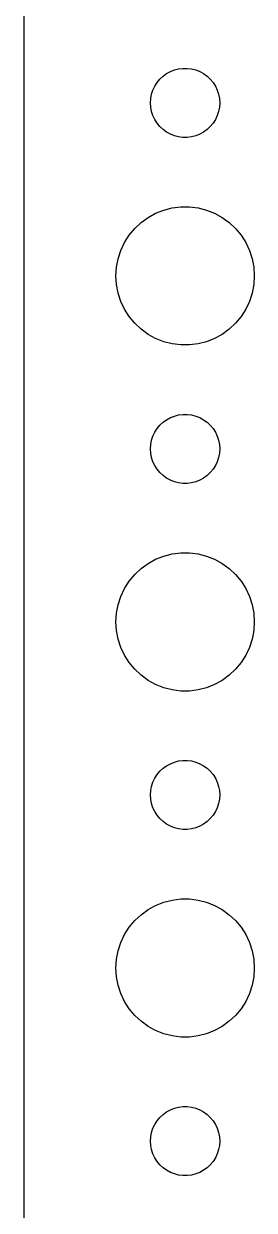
# Model space of a CAD drawing. Header units: metres. Extents: x -104 to 104, y -104 to 104.
# Drawn here: x -104.5 to -94.5, y -3 to 48.4 of the extents above; entities that cross this region are included whole.
import ezdxf

# ---------------------------------------------------------------- set-up
doc = ezdxf.new("R2010")
doc.units = ezdxf.units.M

msp = doc.modelspace()

# ---------------------------------------------------------------- linework, layer by layer
for p, q in [((-104.5, 99.5), (-104.5, -99.5)), ((-98.3037, 46.2665), (-98.1387, 46.3572)), ((-98.1387, 46.3572), (-97.9635, 46.4266)), ((-97.9635, 46.4266), (-97.7811, 46.4734)), ((-97.7811, 46.4734), (-97.5942, 46.497)), ((-97.5942, 46.497), (-97.4058, 46.497)), ((-97.4058, 46.497), (-97.2189, 46.4734)), ((-97.2189, 46.4734), (-97.0365, 46.4266)), ((-97.0365, 46.4266), (-96.8613, 46.3572)), ((-96.8613, 46.3572), (-96.6963, 46.2665)), ((-98.8145, 45.7226), (-98.7135, 45.8817)), ((-98.7135, 45.8817), (-98.5934, 46.0268)), ((-98.5934, 46.0268), (-98.4561, 46.1558)), ((-98.4561, 46.1558), (-98.3037, 46.2665)), ((-96.6963, 46.2665), (-96.5439, 46.1558)), ((-96.5439, 46.1558), (-96.4065, 46.0268)), ((-96.4065, 46.0268), (-96.2865, 45.8817)), ((-96.2865, 45.8817), (-96.1855, 45.7226)), ((-98.9882, 45.188), (-98.9529, 45.373)), ((-98.9529, 45.373), (-98.8947, 45.5522)), ((-98.8947, 45.5522), (-98.8145, 45.7226)), ((-96.1855, 45.7226), (-96.1053, 45.5522)), ((-96.1053, 45.5522), (-96.0471, 45.373)), ((-96.0471, 45.373), (-96.0118, 45.188)), ((-99, 45), (-98.9882, 45.188)), ((-98.9882, 44.812), (-99, 45)), ((-98.9529, 44.627), (-98.9882, 44.812)), ((-96.0118, 44.812), (-96.0471, 44.627)), ((-96.0118, 45.188), (-96, 45)), ((-96, 45), (-96.0118, 44.812)), ((-98.8947, 44.4478), (-98.9529, 44.627)), ((-98.8145, 44.2774), (-98.8947, 44.4478)), ((-98.7135, 44.1183), (-98.8145, 44.2774)), ((-96.1855, 44.2774), (-96.2865, 44.1183)), ((-96.1053, 44.4478), (-96.1855, 44.2774)), ((-96.0471, 44.627), (-96.1053, 44.4478)), ((-98.5934, 43.9732), (-98.7135, 44.1183)), ((-98.4561, 43.8442), (-98.5934, 43.9732)), ((-98.3037, 43.7335), (-98.4561, 43.8442)), ((-98.1387, 43.6428), (-98.3037, 43.7335)), ((-96.6963, 43.7335), (-96.8613, 43.6428)), ((-96.5439, 43.8442), (-96.6963, 43.7335)), ((-96.4065, 43.9732), (-96.5439, 43.8442)), ((-96.2865, 44.1183), (-96.4065, 43.9732)), ((-97.9635, 43.5734), (-98.1387, 43.6428)), ((-97.7811, 43.5266), (-97.9635, 43.5734)), ((-97.5942, 43.503), (-97.7811, 43.5266)), ((-97.4058, 43.503), (-97.5942, 43.503)), ((-97.2189, 43.5266), (-97.4058, 43.503)), ((-97.0365, 43.5734), (-97.2189, 43.5266)), ((-96.8613, 43.6428), (-97.0365, 43.5734)), ((-99.1075, 40.033), (-98.7773, 40.2145)), ((-98.7773, 40.2145), (-98.427, 40.3532)), ((-98.427, 40.3532), (-98.0621, 40.4469)), ((-98.0621, 40.4469), (-97.6884, 40.4941)), ((-97.6884, 40.4941), (-97.3116, 40.4941)), ((-97.3116, 40.4941), (-96.9379, 40.4469)), ((-96.9379, 40.4469), (-96.573, 40.3532)), ((-96.573, 40.3532), (-96.2227, 40.2145)), ((-96.2227, 40.2145), (-95.8925, 40.033)), ((-99.6869, 39.5536), (-99.4123, 39.8115)), ((-99.4123, 39.8115), (-99.1075, 40.033)), ((-95.8925, 40.033), (-95.5877, 39.8115)), ((-95.5877, 39.8115), (-95.3131, 39.5536)), ((-100.129, 38.9453), (-99.927, 39.2634)), ((-99.927, 39.2634), (-99.6869, 39.5536)), ((-95.3131, 39.5536), (-95.073, 39.2634)), ((-95.073, 39.2634), (-94.8711, 38.9453)), ((-100.406, 38.2461), (-100.289, 38.6044)), ((-100.289, 38.6044), (-100.129, 38.9453)), ((-94.8711, 38.9453), (-94.7107, 38.6044)), ((-94.7107, 38.6044), (-94.5943, 38.2461)), ((-100.476, 37.876), (-100.406, 38.2461)), ((-94.5943, 38.2461), (-94.5237, 37.876)), ((-100.5, 37.5), (-100.476, 37.876)), ((-94.5237, 37.876), (-94.5, 37.5)), ((-100.476, 37.124), (-100.5, 37.5)), ((-100.406, 36.7539), (-100.476, 37.124)), ((-94.5237, 37.124), (-94.5943, 36.7539)), ((-94.5, 37.5), (-94.5237, 37.124)), ((-100.289, 36.3956), (-100.406, 36.7539)), ((-94.5943, 36.7539), (-94.7107, 36.3956)), ((-100.129, 36.0547), (-100.289, 36.3956)), ((-99.927, 35.7366), (-100.129, 36.0547)), ((-94.8711, 36.0547), (-95.073, 35.7366)), ((-94.7107, 36.3956), (-94.8711, 36.0547)), ((-99.6869, 35.4464), (-99.927, 35.7366)), ((-95.073, 35.7366), (-95.3131, 35.4464)), ((-99.4123, 35.1885), (-99.6869, 35.4464)), ((-99.1075, 34.967), (-99.4123, 35.1885)), ((-95.5877, 35.1885), (-95.8925, 34.967)), ((-95.3131, 35.4464), (-95.5877, 35.1885)), ((-98.7773, 34.7855), (-99.1075, 34.967)), ((-98.427, 34.6468), (-98.7773, 34.7855)), ((-98.0621, 34.5531), (-98.427, 34.6468)), ((-97.6884, 34.5059), (-98.0621, 34.5531)), ((-97.3116, 34.5059), (-97.6884, 34.5059)), ((-96.9379, 34.5531), (-97.3116, 34.5059)), ((-96.573, 34.6468), (-96.9379, 34.5531)), ((-96.2227, 34.7855), (-96.573, 34.6468)), ((-95.8925, 34.967), (-96.2227, 34.7855)), ((-98.1387, 31.3572), (-97.9635, 31.4266)), ((-97.9635, 31.4266), (-97.7811, 31.4734)), ((-97.7811, 31.4734), (-97.5942, 31.497)), ((-97.5942, 31.497), (-97.4058, 31.497)), ((-97.4058, 31.497), (-97.2189, 31.4734)), ((-97.2189, 31.4734), (-97.0365, 31.4266)), ((-97.0365, 31.4266), (-96.8613, 31.3572)), ((-98.8145, 30.7226), (-98.7135, 30.8817)), ((-98.7135, 30.8817), (-98.5934, 31.0268)), ((-98.5934, 31.0268), (-98.4561, 31.1558)), ((-98.4561, 31.1558), (-98.3037, 31.2665)), ((-98.3037, 31.2665), (-98.1387, 31.3572)), ((-96.8613, 31.3572), (-96.6963, 31.2665)), ((-96.6963, 31.2665), (-96.5439, 31.1558)), ((-96.5439, 31.1558), (-96.4065, 31.0268)), ((-96.4065, 31.0268), (-96.2865, 30.8817)), ((-96.2865, 30.8817), (-96.1855, 30.7226)), ((-98.9882, 30.188), (-98.9529, 30.373)), ((-98.9529, 30.373), (-98.8947, 30.5522)), ((-98.8947, 30.5522), (-98.8145, 30.7226)), ((-96.1855, 30.7226), (-96.1053, 30.5522)), ((-96.1053, 30.5522), (-96.0471, 30.373)), ((-96.0471, 30.373), (-96.0118, 30.188)), ((-99, 30), (-98.9882, 30.188)), ((-98.9882, 29.812), (-99, 30)), ((-96.0118, 30.188), (-96, 30)), ((-96, 30), (-96.0118, 29.812)), ((-98.9529, 29.627), (-98.9882, 29.812)), ((-98.8947, 29.4478), (-98.9529, 29.627)), ((-98.8145, 29.2774), (-98.8947, 29.4478)), ((-96.1053, 29.4478), (-96.1855, 29.2774)), ((-96.0471, 29.627), (-96.1053, 29.4478)), ((-96.0118, 29.812), (-96.0471, 29.627)), ((-98.7135, 29.1183), (-98.8145, 29.2774)), ((-98.5934, 28.9732), (-98.7135, 29.1183)), ((-98.4561, 28.8442), (-98.5934, 28.9732)), ((-98.3037, 28.7335), (-98.4561, 28.8442)), ((-96.5439, 28.8442), (-96.6963, 28.7335)), ((-96.4065, 28.9732), (-96.5439, 28.8442)), ((-96.2865, 29.1183), (-96.4065, 28.9732)), ((-96.1855, 29.2774), (-96.2865, 29.1183)), ((-98.1387, 28.6427), (-98.3037, 28.7335)), ((-97.9635, 28.5734), (-98.1387, 28.6427)), ((-97.7811, 28.5266), (-97.9635, 28.5734)), ((-97.5942, 28.503), (-97.7811, 28.5266)), ((-97.4058, 28.503), (-97.5942, 28.503)), ((-97.2189, 28.5266), (-97.4058, 28.503)), ((-97.0365, 28.5734), (-97.2189, 28.5266)), ((-96.8613, 28.6427), (-97.0365, 28.5734)), ((-96.6963, 28.7335), (-96.8613, 28.6427)), ((-99.1075, 25.033), (-98.7773, 25.2145)), ((-98.7773, 25.2145), (-98.427, 25.3532)), ((-98.427, 25.3532), (-98.0621, 25.4469)), ((-98.0621, 25.4469), (-97.6884, 25.4941)), ((-97.6884, 25.4941), (-97.3116, 25.4941)), ((-97.3116, 25.4941), (-96.9379, 25.4469)), ((-96.9379, 25.4469), (-96.573, 25.3532)), ((-96.573, 25.3532), (-96.2227, 25.2145)), ((-96.2227, 25.2145), (-95.8925, 25.033)), ((-99.6869, 24.5536), (-99.4123, 24.8115)), ((-99.4123, 24.8115), (-99.1075, 25.033)), ((-95.8925, 25.033), (-95.5877, 24.8115)), ((-95.5877, 24.8115), (-95.3131, 24.5536)), ((-100.129, 23.9453), (-99.927, 24.2634)), ((-99.927, 24.2634), (-99.6869, 24.5536)), ((-95.3131, 24.5536), (-95.073, 24.2634)), ((-95.073, 24.2634), (-94.8711, 23.9453)), ((-100.289, 23.6044), (-100.129, 23.9453)), ((-94.8711, 23.9453), (-94.7107, 23.6044)), ((-100.476, 22.876), (-100.406, 23.2461)), ((-100.406, 23.2461), (-100.289, 23.6044)), ((-94.7107, 23.6044), (-94.5943, 23.2461)), ((-94.5943, 23.2461), (-94.5237, 22.876)), ((-100.5, 22.5), (-100.476, 22.876)), ((-94.5237, 22.876), (-94.5, 22.5)), ((-100.476, 22.124), (-100.5, 22.5)), ((-100.406, 21.7539), (-100.476, 22.124)), ((-94.5237, 22.124), (-94.5943, 21.7539)), ((-94.5, 22.5), (-94.5237, 22.124)), ((-100.289, 21.3956), (-100.406, 21.7539)), ((-94.5943, 21.7539), (-94.7107, 21.3956)), ((-100.129, 21.0547), (-100.289, 21.3956)), ((-94.7107, 21.3956), (-94.8711, 21.0547)), ((-99.927, 20.7366), (-100.129, 21.0547)), ((-99.6869, 20.4464), (-99.927, 20.7366)), ((-95.073, 20.7366), (-95.3131, 20.4464)), ((-94.8711, 21.0547), (-95.073, 20.7366)), ((-99.4123, 20.1884), (-99.6869, 20.4464)), ((-99.1075, 19.967), (-99.4123, 20.1884)), ((-95.5877, 20.1884), (-95.8925, 19.967)), ((-95.3131, 20.4464), (-95.5877, 20.1884)), ((-98.7773, 19.7855), (-99.1075, 19.967)), ((-98.427, 19.6468), (-98.7773, 19.7855)), ((-98.0621, 19.5531), (-98.427, 19.6468)), ((-97.6884, 19.5059), (-98.0621, 19.5531)), ((-96.9379, 19.5531), (-97.3116, 19.5059)), ((-96.573, 19.6468), (-96.9379, 19.5531)), ((-96.2227, 19.7855), (-96.573, 19.6468)), ((-95.8925, 19.967), (-96.2227, 19.7855)), ((-97.3116, 19.5059), (-97.6884, 19.5059)), ((-97.9635, 16.4266), (-97.7811, 16.4734)), ((-97.7811, 16.4734), (-97.5942, 16.497)), ((-97.5942, 16.497), (-97.4058, 16.497)), ((-97.4058, 16.497), (-97.2189, 16.4734)), ((-97.2189, 16.4734), (-97.0365, 16.4266)), ((-98.7135, 15.8817), (-98.5934, 16.0268)), ((-98.5934, 16.0268), (-98.4561, 16.1558)), ((-98.4561, 16.1558), (-98.3037, 16.2665)), ((-98.3037, 16.2665), (-98.1387, 16.3572)), ((-98.1387, 16.3572), (-97.9635, 16.4266)), ((-97.0365, 16.4266), (-96.8613, 16.3572)), ((-96.8613, 16.3572), (-96.6963, 16.2665)), ((-96.6963, 16.2665), (-96.5439, 16.1558)), ((-96.5439, 16.1558), (-96.4065, 16.0268)), ((-96.4065, 16.0268), (-96.2865, 15.8817)), ((-98.9529, 15.373), (-98.8947, 15.5522)), ((-98.8947, 15.5522), (-98.8145, 15.7226)), ((-98.8145, 15.7226), (-98.7135, 15.8817)), ((-96.2865, 15.8817), (-96.1855, 15.7226)), ((-96.1855, 15.7226), (-96.1053, 15.5522)), ((-96.1053, 15.5522), (-96.0471, 15.373)), ((-99, 15), (-98.9882, 15.188)), ((-98.9882, 14.812), (-99, 15)), ((-98.9882, 15.188), (-98.9529, 15.373)), ((-96.0471, 15.373), (-96.0118, 15.188)), ((-96.0118, 15.188), (-96, 15)), ((-96, 15), (-96.0118, 14.812)), ((-98.9529, 14.627), (-98.9882, 14.812)), ((-98.8947, 14.4478), (-98.9529, 14.627)), ((-98.8145, 14.2774), (-98.8947, 14.4478)), ((-96.1053, 14.4478), (-96.1855, 14.2774)), ((-96.0471, 14.627), (-96.1053, 14.4478)), ((-96.0118, 14.812), (-96.0471, 14.627)), ((-98.7135, 14.1183), (-98.8145, 14.2774)), ((-98.5934, 13.9732), (-98.7135, 14.1183)), ((-98.4561, 13.8442), (-98.5934, 13.9732)), ((-96.4065, 13.9732), (-96.5439, 13.8442)), ((-96.2865, 14.1183), (-96.4065, 13.9732)), ((-96.1855, 14.2774), (-96.2865, 14.1183)), ((-98.3037, 13.7335), (-98.4561, 13.8442)), ((-98.1387, 13.6427), (-98.3037, 13.7335)), ((-97.9635, 13.5734), (-98.1387, 13.6427)), ((-97.7811, 13.5266), (-97.9635, 13.5734)), ((-97.5942, 13.5029), (-97.7811, 13.5266)), ((-97.4058, 13.5029), (-97.5942, 13.5029)), ((-97.2189, 13.5266), (-97.4058, 13.5029)), ((-97.0365, 13.5734), (-97.2189, 13.5266)), ((-96.8613, 13.6427), (-97.0365, 13.5734)), ((-96.6963, 13.7335), (-96.8613, 13.6427)), ((-96.5439, 13.8442), (-96.6963, 13.7335)), ((-98.7773, 10.2145), (-98.427, 10.3532)), ((-98.427, 10.3532), (-98.0621, 10.4469)), ((-98.0621, 10.4469), (-97.6884, 10.4941)), ((-97.6884, 10.4941), (-97.3116, 10.4941)), ((-97.3116, 10.4941), (-96.9379, 10.4469)), ((-96.9379, 10.4469), (-96.573, 10.3532)), ((-96.573, 10.3532), (-96.2227, 10.2145)), ((-99.6869, 9.55363), (-99.4123, 9.81154)), ((-99.4123, 9.81154), (-99.1075, 10.033)), ((-99.1075, 10.033), (-98.7773, 10.2145)), ((-96.2227, 10.2145), (-95.8925, 10.033)), ((-95.8925, 10.033), (-95.5877, 9.81154)), ((-95.5877, 9.81154), (-95.3131, 9.55363)), ((-100.129, 8.94525), (-99.927, 9.26335)), ((-99.927, 9.26335), (-99.6869, 9.55363)), ((-95.3131, 9.55363), (-95.073, 9.26335)), ((-95.073, 9.26335), (-94.8711, 8.94525)), ((-100.289, 8.60437), (-100.129, 8.94525)), ((-94.8711, 8.94525), (-94.7107, 8.60437)), ((-100.476, 7.87599), (-100.406, 8.24606)), ((-100.406, 8.24606), (-100.289, 8.60437)), ((-94.7107, 8.60437), (-94.5943, 8.24606)), ((-94.5943, 8.24606), (-94.5237, 7.87599)), ((-100.5, 7.5), (-100.476, 7.87599)), ((-94.5237, 7.87599), (-94.5, 7.5)), ((-100.476, 7.12399), (-100.5, 7.5)), ((-94.5, 7.5), (-94.5237, 7.12399)), ((-100.406, 6.75392), (-100.476, 7.12399)), ((-100.289, 6.39561), (-100.406, 6.75392)), ((-94.5943, 6.75392), (-94.7107, 6.39561)), ((-94.5237, 7.12399), (-94.5943, 6.75392)), ((-100.129, 6.05473), (-100.289, 6.39561)), ((-94.7107, 6.39561), (-94.8711, 6.05473)), ((-99.927, 5.73663), (-100.129, 6.05473)), ((-99.6869, 5.44635), (-99.927, 5.73663)), ((-95.073, 5.73663), (-95.3131, 5.44635)), ((-94.8711, 6.05473), (-95.073, 5.73663)), ((-99.4123, 5.18845), (-99.6869, 5.44635)), ((-99.1075, 4.96701), (-99.4123, 5.18845)), ((-95.5877, 5.18845), (-95.8925, 4.96701)), ((-95.3131, 5.44635), (-95.5877, 5.18845)), ((-98.7773, 4.78551), (-99.1075, 4.96701)), ((-98.427, 4.64682), (-98.7773, 4.78551)), ((-98.0621, 4.55313), (-98.427, 4.64682)), ((-96.573, 4.64682), (-96.9379, 4.55313)), ((-96.2227, 4.78551), (-96.573, 4.64682)), ((-95.8925, 4.96701), (-96.2227, 4.78551)), ((-97.6884, 4.50591), (-98.0621, 4.55313)), ((-97.3116, 4.50591), (-97.6884, 4.50591)), ((-96.9379, 4.55313), (-97.3116, 4.50591)), ((-98.5934, 1.02681), (-98.4561, 1.15576)), ((-98.4561, 1.15576), (-98.3037, 1.26648)), ((-98.3037, 1.26648), (-98.1387, 1.35724)), ((-98.1387, 1.35724), (-97.9635, 1.42657)), ((-97.9635, 1.42657), (-97.7811, 1.47342)), ((-97.7811, 1.47342), (-97.5942, 1.49704)), ((-97.5942, 1.49704), (-97.4058, 1.49704)), ((-97.4058, 1.49704), (-97.2189, 1.47342)), ((-97.2189, 1.47342), (-97.0365, 1.42657)), ((-97.0365, 1.42657), (-96.8613, 1.35724)), ((-96.8613, 1.35724), (-96.6963, 1.26648)), ((-96.6963, 1.26648), (-96.5439, 1.15576)), ((-96.5439, 1.15576), (-96.4065, 1.02681)), ((-98.9529, 0.37303), (-98.8947, 0.55219)), ((-98.8947, 0.55219), (-98.8145, 0.72263)), ((-98.8145, 0.72263), (-98.7135, 0.88167)), ((-98.7135, 0.88167), (-98.5934, 1.02681)), ((-96.4065, 1.02681), (-96.2865, 0.88167)), ((-96.2865, 0.88167), (-96.1855, 0.72263)), ((-96.1855, 0.72263), (-96.1053, 0.55219)), ((-96.1053, 0.55219), (-96.0471, 0.37303)), ((-99, 0), (-98.9882, 0.18799)), ((-98.9882, -0.18799), (-99, 0)), ((-98.9882, 0.18799), (-98.9529, 0.37303)), ((-96.0471, 0.37303), (-96.0118, 0.18799)), ((-96.0118, 0.18799), (-96, 0)), ((-96, 0), (-96.0118, -0.18799)), ((-98.9529, -0.37303), (-98.9882, -0.18799)), ((-98.8947, -0.55219), (-98.9529, -0.37303)), ((-96.0471, -0.37303), (-96.1053, -0.55219)), ((-96.0118, -0.18799), (-96.0471, -0.37303)), ((-98.8145, -0.72263), (-98.8947, -0.55219)), ((-98.7135, -0.88167), (-98.8145, -0.72263)), ((-98.5934, -1.02681), (-98.7135, -0.88167)), ((-98.4561, -1.15576), (-98.5934, -1.02681)), ((-96.4065, -1.02681), (-96.5439, -1.15576)), ((-96.2865, -0.88167), (-96.4065, -1.02681)), ((-96.1855, -0.72263), (-96.2865, -0.88167)), ((-96.1053, -0.55219), (-96.1855, -0.72263)), ((-98.3037, -1.26648), (-98.4561, -1.15576)), ((-98.1387, -1.35724), (-98.3037, -1.26648)), ((-97.9635, -1.42657), (-98.1387, -1.35724)), ((-97.7811, -1.47342), (-97.9635, -1.42657)), ((-97.5942, -1.49704), (-97.7811, -1.47342)), ((-97.4058, -1.49704), (-97.5942, -1.49704)), ((-97.2189, -1.47342), (-97.4058, -1.49704)), ((-97.0365, -1.42657), (-97.2189, -1.47342)), ((-96.8613, -1.35724), (-97.0365, -1.42657)), ((-96.6963, -1.26648), (-96.8613, -1.35724)), ((-96.5439, -1.15576), (-96.6963, -1.26648))]:
    msp.add_line(p, q)

doc.saveas('drawing.dxf')
